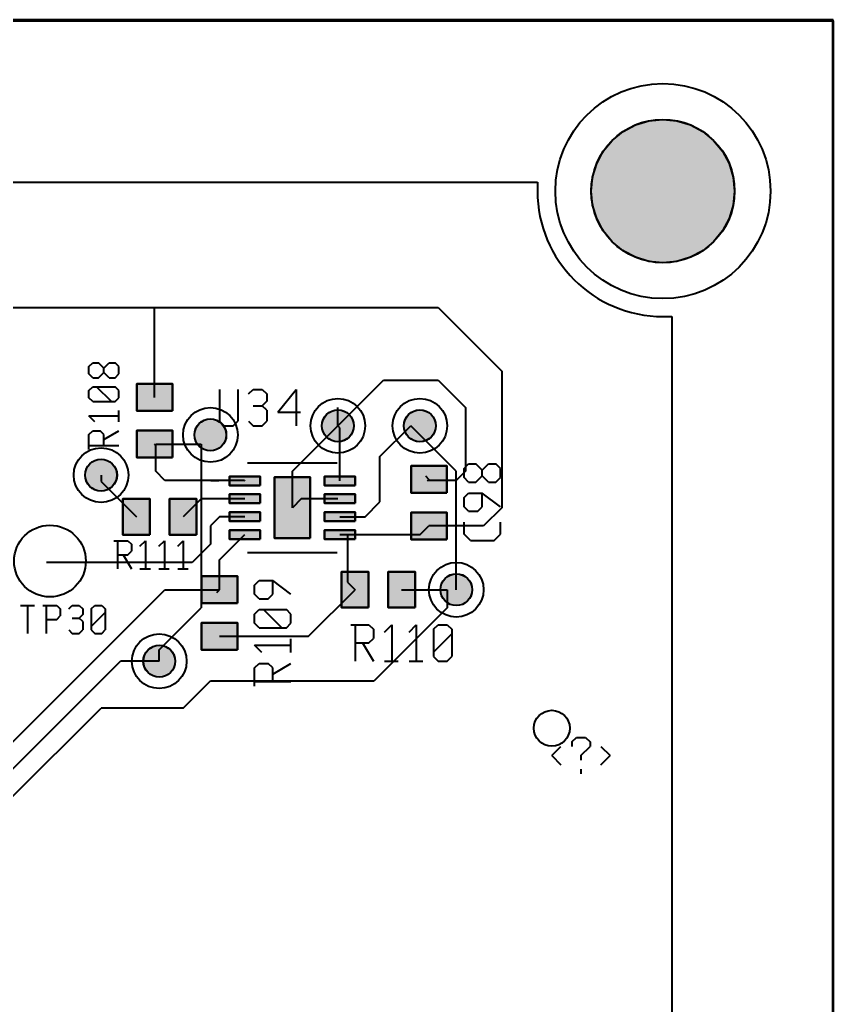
# Model space of a CAD drawing. Header units: millimetres. Extents: x 3 to 68, y 3.3 to 83.4.
# Drawn here: x 45.29 to 67.97, y 55.87 to 83.36 of the extents above; entities that cross this region are included whole.
import ezdxf

# ---------------------------------------------------------------- set-up
doc = ezdxf.new("R2010")
doc.units = ezdxf.units.MM
for name, color, linetype in [('bottom_copper', 7, 'Continuous'), ('bottom_silk', 7, 'Continuous'), ('drill_plated', 7, 'Continuous'), ('outline', 7, 'Continuous'), ('top_copper', 7, 'Continuous'), ('top_silk', 7, 'Continuous')]:
    doc.layers.add(name, color=color, linetype=linetype)

msp = doc.modelspace()

# ---------------------------------------------------------------- hatches: boundary and pattern name
at = {"layer": 'bottom_copper', "lineweight": 40}
for points in [[(65.186, 78.194), (65.072, 77.819), (64.887, 77.473), (64.638, 77.17), (64.335, 76.921), (63.989, 76.736), (63.614, 76.622), (63.224, 76.584), (62.834, 76.622), (62.459, 76.736), (62.113, 76.921), (61.81, 77.17), (61.561, 77.473), (61.376, 77.819), (61.262, 78.194), (61.224, 78.584), (61.262, 78.974), (61.376, 79.349), (61.561, 79.695), (61.81, 79.998), (62.113, 80.247), (62.459, 80.432), (62.834, 80.546), (63.224, 80.584), (63.614, 80.546), (63.989, 80.432), (64.335, 80.247), (64.638, 79.998), (64.887, 79.695), (65.072, 79.349), (65.186, 78.974), (65.224, 78.584), (65.186, 78.194)], [(54.596, 71.949), (54.571, 71.866), (54.53, 71.789), (54.474, 71.722), (54.407, 71.666), (54.33, 71.625), (54.247, 71.6), (54.16, 71.591), (54.073, 71.6), (53.99, 71.625), (53.913, 71.666), (53.846, 71.722), (53.79, 71.789), (53.749, 71.866), (53.724, 71.949), (53.715, 72.036), (53.724, 72.123), (53.749, 72.206), (53.79, 72.283), (53.846, 72.35), (53.913, 72.406), (53.99, 72.447), (54.073, 72.472), (54.16, 72.481), (54.247, 72.472), (54.33, 72.447), (54.407, 72.406), (54.474, 72.35), (54.53, 72.283), (54.571, 72.206), (54.596, 72.123), (54.604, 72.036), (54.596, 71.949)], [(56.882, 71.949), (56.857, 71.866), (56.816, 71.789), (56.76, 71.722), (56.693, 71.666), (56.616, 71.625), (56.533, 71.6), (56.446, 71.591), (56.359, 71.6), (56.276, 71.625), (56.199, 71.666), (56.132, 71.722), (56.076, 71.789), (56.035, 71.866), (56.01, 71.949), (56.002, 72.036), (56.01, 72.123), (56.035, 72.206), (56.076, 72.283), (56.132, 72.35), (56.199, 72.406), (56.276, 72.447), (56.359, 72.472), (56.446, 72.481), (56.533, 72.472), (56.616, 72.447), (56.693, 72.406), (56.76, 72.35), (56.816, 72.283), (56.857, 72.206), (56.882, 72.123), (56.891, 72.036), (56.882, 71.949)], [(51.04, 71.695), (51.015, 71.612), (50.974, 71.535), (50.918, 71.468), (50.851, 71.412), (50.774, 71.371), (50.691, 71.346), (50.604, 71.337), (50.517, 71.346), (50.434, 71.371), (50.357, 71.412), (50.29, 71.468), (50.234, 71.535), (50.193, 71.612), (50.168, 71.695), (50.16, 71.782), (50.168, 71.869), (50.193, 71.952), (50.234, 72.029), (50.29, 72.096), (50.357, 72.152), (50.434, 72.193), (50.517, 72.218), (50.604, 72.227), (50.691, 72.218), (50.774, 72.193), (50.851, 72.152), (50.918, 72.096), (50.974, 72.029), (51.015, 71.952), (51.04, 71.869), (51.048, 71.782), (51.04, 71.695)], [(47.992, 70.573), (47.967, 70.49), (47.926, 70.413), (47.87, 70.346), (47.803, 70.29), (47.726, 70.249), (47.643, 70.224), (47.556, 70.215), (47.469, 70.224), (47.386, 70.249), (47.309, 70.29), (47.242, 70.346), (47.186, 70.413), (47.145, 70.49), (47.12, 70.573), (47.111, 70.66), (47.12, 70.747), (47.145, 70.83), (47.186, 70.907), (47.242, 70.974), (47.309, 71.03), (47.386, 71.071), (47.469, 71.096), (47.556, 71.105), (47.643, 71.096), (47.726, 71.071), (47.803, 71.03), (47.87, 70.974), (47.926, 70.907), (47.967, 70.83), (47.992, 70.747), (48.001, 70.66), (47.992, 70.573)], [(57.898, 67.377), (57.873, 67.294), (57.832, 67.217), (57.776, 67.15), (57.709, 67.094), (57.632, 67.053), (57.549, 67.028), (57.462, 67.019), (57.375, 67.028), (57.292, 67.053), (57.215, 67.094), (57.148, 67.15), (57.092, 67.217), (57.051, 67.294), (57.026, 67.377), (57.018, 67.464), (57.026, 67.551), (57.051, 67.634), (57.092, 67.711), (57.148, 67.778), (57.215, 67.834), (57.292, 67.875), (57.375, 67.9), (57.462, 67.909), (57.549, 67.9), (57.632, 67.875), (57.709, 67.834), (57.776, 67.778), (57.832, 67.711), (57.873, 67.634), (57.898, 67.551), (57.907, 67.464), (57.898, 67.377)], [(49.615, 65.383), (49.59, 65.299), (49.548, 65.223), (49.493, 65.155), (49.426, 65.1), (49.349, 65.059), (49.266, 65.034), (49.179, 65.025), (49.092, 65.034), (49.009, 65.059), (48.932, 65.1), (48.865, 65.155), (48.809, 65.223), (48.768, 65.299), (48.743, 65.383), (48.734, 65.469), (48.743, 65.556), (48.768, 65.64), (48.809, 65.716), (48.865, 65.784), (48.932, 65.839), (49.009, 65.88), (49.092, 65.905), (49.179, 65.914), (49.266, 65.905), (49.349, 65.88), (49.426, 65.839), (49.493, 65.784), (49.548, 65.716), (49.59, 65.64), (49.615, 65.556), (49.623, 65.469), (49.615, 65.383)]]:
    msp.add_hatch(color=7, dxfattribs=at).paths.add_polyline_path(points, flags=0)
at = {"layer": 'drill_plated', "lineweight": 40}
for points in [[(65.186, 78.194), (65.072, 77.819), (64.887, 77.473), (64.638, 77.17), (64.335, 76.921), (63.989, 76.736), (63.614, 76.622), (63.224, 76.584), (62.834, 76.622), (62.459, 76.736), (62.113, 76.921), (61.81, 77.17), (61.561, 77.473), (61.376, 77.819), (61.262, 78.194), (61.224, 78.584), (61.262, 78.974), (61.376, 79.349), (61.561, 79.695), (61.81, 79.998), (62.113, 80.247), (62.459, 80.432), (62.834, 80.546), (63.224, 80.584), (63.614, 80.546), (63.989, 80.432), (64.335, 80.247), (64.638, 79.998), (64.887, 79.695), (65.072, 79.349), (65.186, 78.974), (65.224, 78.584), (65.186, 78.194)], [(54.596, 71.949), (54.571, 71.866), (54.53, 71.789), (54.474, 71.722), (54.407, 71.666), (54.33, 71.625), (54.247, 71.6), (54.16, 71.591), (54.073, 71.6), (53.99, 71.625), (53.913, 71.666), (53.846, 71.722), (53.79, 71.789), (53.749, 71.866), (53.724, 71.949), (53.715, 72.036), (53.724, 72.123), (53.749, 72.206), (53.79, 72.283), (53.846, 72.35), (53.913, 72.406), (53.99, 72.447), (54.073, 72.472), (54.16, 72.481), (54.247, 72.472), (54.33, 72.447), (54.407, 72.406), (54.474, 72.35), (54.53, 72.283), (54.571, 72.206), (54.596, 72.123), (54.604, 72.036), (54.596, 71.949)], [(56.882, 71.949), (56.857, 71.866), (56.816, 71.789), (56.76, 71.722), (56.693, 71.666), (56.616, 71.625), (56.533, 71.6), (56.446, 71.591), (56.359, 71.6), (56.276, 71.625), (56.199, 71.666), (56.132, 71.722), (56.076, 71.789), (56.035, 71.866), (56.01, 71.949), (56.002, 72.036), (56.01, 72.123), (56.035, 72.206), (56.076, 72.283), (56.132, 72.35), (56.199, 72.406), (56.276, 72.447), (56.359, 72.472), (56.446, 72.481), (56.533, 72.472), (56.616, 72.447), (56.693, 72.406), (56.76, 72.35), (56.816, 72.283), (56.857, 72.206), (56.882, 72.123), (56.891, 72.036), (56.882, 71.949)], [(51.04, 71.695), (51.015, 71.612), (50.974, 71.535), (50.918, 71.468), (50.851, 71.412), (50.774, 71.371), (50.691, 71.346), (50.604, 71.337), (50.517, 71.346), (50.434, 71.371), (50.357, 71.412), (50.29, 71.468), (50.234, 71.535), (50.193, 71.612), (50.168, 71.695), (50.16, 71.782), (50.168, 71.869), (50.193, 71.952), (50.234, 72.029), (50.29, 72.096), (50.357, 72.152), (50.434, 72.193), (50.517, 72.218), (50.604, 72.227), (50.691, 72.218), (50.774, 72.193), (50.851, 72.152), (50.918, 72.096), (50.974, 72.029), (51.015, 71.952), (51.04, 71.869), (51.048, 71.782), (51.04, 71.695)], [(47.992, 70.573), (47.967, 70.49), (47.926, 70.413), (47.87, 70.346), (47.803, 70.29), (47.726, 70.249), (47.643, 70.224), (47.556, 70.215), (47.469, 70.224), (47.386, 70.249), (47.309, 70.29), (47.242, 70.346), (47.186, 70.413), (47.145, 70.49), (47.12, 70.573), (47.111, 70.66), (47.12, 70.747), (47.145, 70.83), (47.186, 70.907), (47.242, 70.974), (47.309, 71.03), (47.386, 71.071), (47.469, 71.096), (47.556, 71.105), (47.643, 71.096), (47.726, 71.071), (47.803, 71.03), (47.87, 70.974), (47.926, 70.907), (47.967, 70.83), (47.992, 70.747), (48.001, 70.66), (47.992, 70.573)], [(57.898, 67.377), (57.873, 67.294), (57.832, 67.217), (57.776, 67.15), (57.709, 67.094), (57.632, 67.053), (57.549, 67.028), (57.462, 67.019), (57.375, 67.028), (57.292, 67.053), (57.215, 67.094), (57.148, 67.15), (57.092, 67.217), (57.051, 67.294), (57.026, 67.377), (57.018, 67.464), (57.026, 67.551), (57.051, 67.634), (57.092, 67.711), (57.148, 67.778), (57.215, 67.834), (57.292, 67.875), (57.375, 67.9), (57.462, 67.909), (57.549, 67.9), (57.632, 67.875), (57.709, 67.834), (57.776, 67.778), (57.832, 67.711), (57.873, 67.634), (57.898, 67.551), (57.907, 67.464), (57.898, 67.377)], [(49.615, 65.383), (49.59, 65.299), (49.548, 65.223), (49.493, 65.155), (49.426, 65.1), (49.349, 65.059), (49.266, 65.034), (49.179, 65.025), (49.092, 65.034), (49.009, 65.059), (48.932, 65.1), (48.865, 65.155), (48.809, 65.223), (48.768, 65.299), (48.743, 65.383), (48.734, 65.469), (48.743, 65.556), (48.768, 65.64), (48.809, 65.716), (48.865, 65.784), (48.932, 65.839), (49.009, 65.88), (49.092, 65.905), (49.179, 65.914), (49.266, 65.905), (49.349, 65.88), (49.426, 65.839), (49.493, 65.784), (49.548, 65.716), (49.59, 65.64), (49.615, 65.556), (49.623, 65.469), (49.615, 65.383)]]:
    msp.add_hatch(color=7, dxfattribs=at).paths.add_polyline_path(points, flags=0)
at = {"layer": 'top_copper', "lineweight": 40}
for points in [[(65.186, 78.194), (65.072, 77.819), (64.887, 77.473), (64.638, 77.17), (64.335, 76.921), (63.989, 76.736), (63.614, 76.622), (63.224, 76.584), (62.834, 76.622), (62.459, 76.736), (62.113, 76.921), (61.81, 77.17), (61.561, 77.473), (61.376, 77.819), (61.262, 78.194), (61.224, 78.584), (61.262, 78.974), (61.376, 79.349), (61.561, 79.695), (61.81, 79.998), (62.113, 80.247), (62.459, 80.432), (62.834, 80.546), (63.224, 80.584), (63.614, 80.546), (63.989, 80.432), (64.335, 80.247), (64.638, 79.998), (64.887, 79.695), (65.072, 79.349), (65.186, 78.974), (65.224, 78.584), (65.186, 78.194)], [(49.55, 72.453), (48.55, 72.453), (48.55, 73.203), (49.55, 73.203), (49.55, 72.453)], [(54.596, 71.949), (54.571, 71.866), (54.53, 71.789), (54.474, 71.722), (54.407, 71.666), (54.33, 71.625), (54.247, 71.6), (54.16, 71.591), (54.073, 71.6), (53.99, 71.625), (53.913, 71.666), (53.846, 71.722), (53.79, 71.789), (53.749, 71.866), (53.724, 71.949), (53.715, 72.036), (53.724, 72.123), (53.749, 72.206), (53.79, 72.283), (53.846, 72.35), (53.913, 72.406), (53.99, 72.447), (54.073, 72.472), (54.16, 72.481), (54.247, 72.472), (54.33, 72.447), (54.407, 72.406), (54.474, 72.35), (54.53, 72.283), (54.571, 72.206), (54.596, 72.123), (54.604, 72.036), (54.596, 71.949)], [(56.882, 71.949), (56.857, 71.866), (56.816, 71.789), (56.76, 71.722), (56.693, 71.666), (56.616, 71.625), (56.533, 71.6), (56.446, 71.591), (56.359, 71.6), (56.276, 71.625), (56.199, 71.666), (56.132, 71.722), (56.076, 71.789), (56.035, 71.866), (56.01, 71.949), (56.002, 72.036), (56.01, 72.123), (56.035, 72.206), (56.076, 72.283), (56.132, 72.35), (56.199, 72.406), (56.276, 72.447), (56.359, 72.472), (56.446, 72.481), (56.533, 72.472), (56.616, 72.447), (56.693, 72.406), (56.76, 72.35), (56.816, 72.283), (56.857, 72.206), (56.882, 72.123), (56.891, 72.036), (56.882, 71.949)], [(51.04, 71.695), (51.015, 71.612), (50.974, 71.535), (50.918, 71.468), (50.851, 71.412), (50.774, 71.371), (50.691, 71.346), (50.604, 71.337), (50.517, 71.346), (50.434, 71.371), (50.357, 71.412), (50.29, 71.468), (50.234, 71.535), (50.193, 71.612), (50.168, 71.695), (50.16, 71.782), (50.168, 71.869), (50.193, 71.952), (50.234, 72.029), (50.29, 72.096), (50.357, 72.152), (50.434, 72.193), (50.517, 72.218), (50.604, 72.227), (50.691, 72.218), (50.774, 72.193), (50.851, 72.152), (50.918, 72.096), (50.974, 72.029), (51.015, 71.952), (51.04, 71.869), (51.048, 71.782), (51.04, 71.695)], [(49.55, 71.153), (48.55, 71.153), (48.55, 71.903), (49.55, 71.903), (49.55, 71.153)], [(47.992, 70.573), (47.967, 70.49), (47.926, 70.413), (47.87, 70.346), (47.803, 70.29), (47.726, 70.249), (47.643, 70.224), (47.556, 70.215), (47.469, 70.224), (47.386, 70.249), (47.309, 70.29), (47.242, 70.346), (47.186, 70.413), (47.145, 70.49), (47.12, 70.573), (47.111, 70.66), (47.12, 70.747), (47.145, 70.83), (47.186, 70.907), (47.242, 70.974), (47.309, 71.03), (47.386, 71.071), (47.469, 71.096), (47.556, 71.105), (47.643, 71.096), (47.726, 71.071), (47.803, 71.03), (47.87, 70.974), (47.926, 70.907), (47.967, 70.83), (47.992, 70.747), (48.001, 70.66), (47.992, 70.573)], [(57.2, 70.167), (56.2, 70.167), (56.2, 70.917), (57.2, 70.917), (57.2, 70.167)], [(51.99, 70.375), (51.14, 70.375), (51.14, 70.625), (51.99, 70.625), (51.99, 70.375)], [(53.39, 68.9), (52.39, 68.9), (52.39, 70.6), (53.39, 70.6), (53.39, 68.9)], [(54.64, 70.375), (53.79, 70.375), (53.79, 70.625), (54.64, 70.625), (54.64, 70.375)], [(51.99, 69.875), (51.14, 69.875), (51.14, 70.125), (51.99, 70.125), (51.99, 69.875)], [(54.64, 69.875), (53.79, 69.875), (53.79, 70.125), (54.64, 70.125), (54.64, 69.875)], [(48.917, 68.996), (48.167, 68.996), (48.167, 69.996), (48.917, 69.996), (48.917, 68.996)], [(50.217, 68.996), (49.467, 68.996), (49.467, 69.996), (50.217, 69.996), (50.217, 68.996)], [(51.99, 69.375), (51.14, 69.375), (51.14, 69.625), (51.99, 69.625), (51.99, 69.375)], [(54.64, 69.375), (53.79, 69.375), (53.79, 69.625), (54.64, 69.625), (54.64, 69.375)], [(57.2, 68.867), (56.2, 68.867), (56.2, 69.617), (57.2, 69.617), (57.2, 68.867)], [(51.99, 68.875), (51.14, 68.875), (51.14, 69.125), (51.99, 69.125), (51.99, 68.875)], [(54.64, 68.875), (53.79, 68.875), (53.79, 69.125), (54.64, 69.125), (54.64, 68.875)], [(55.013, 66.964), (54.263, 66.964), (54.263, 67.964), (55.013, 67.964), (55.013, 66.964)], [(56.313, 66.964), (55.563, 66.964), (55.563, 67.964), (56.313, 67.964), (56.313, 66.964)], [(57.898, 67.377), (57.873, 67.294), (57.832, 67.217), (57.776, 67.15), (57.709, 67.094), (57.632, 67.053), (57.549, 67.028), (57.462, 67.019), (57.375, 67.028), (57.292, 67.053), (57.215, 67.094), (57.148, 67.15), (57.092, 67.217), (57.051, 67.294), (57.026, 67.377), (57.018, 67.464), (57.026, 67.551), (57.051, 67.634), (57.092, 67.711), (57.148, 67.778), (57.215, 67.834), (57.292, 67.875), (57.375, 67.9), (57.462, 67.909), (57.549, 67.9), (57.632, 67.875), (57.709, 67.834), (57.776, 67.778), (57.832, 67.711), (57.873, 67.634), (57.898, 67.551), (57.907, 67.464), (57.898, 67.377)], [(51.358, 67.089), (50.358, 67.089), (50.358, 67.839), (51.358, 67.839), (51.358, 67.089)], [(51.358, 65.789), (50.358, 65.789), (50.358, 66.539), (51.358, 66.539), (51.358, 65.789)], [(49.615, 65.383), (49.59, 65.299), (49.548, 65.223), (49.493, 65.155), (49.426, 65.1), (49.349, 65.059), (49.266, 65.034), (49.179, 65.025), (49.092, 65.034), (49.009, 65.059), (48.932, 65.1), (48.865, 65.155), (48.809, 65.223), (48.768, 65.299), (48.743, 65.383), (48.734, 65.469), (48.743, 65.556), (48.768, 65.64), (48.809, 65.716), (48.865, 65.784), (48.932, 65.839), (49.009, 65.88), (49.092, 65.905), (49.179, 65.914), (49.266, 65.905), (49.349, 65.88), (49.426, 65.839), (49.493, 65.784), (49.548, 65.716), (49.59, 65.64), (49.615, 65.556), (49.623, 65.469), (49.615, 65.383)]]:
    msp.add_hatch(color=7, dxfattribs=at).paths.add_polyline_path(points, flags=0)

# ---------------------------------------------------------------- linework, layer by layer
at = {"layer": 'bottom_copper', "color": 7, "lineweight": 40}
for p, q in [((54.16, 72.036), (54.16, 72.544)), ((57.462, 70.766), (56.192, 72.036)), ((50.35, 71.528), (50.35, 66.956)), ((57.462, 67.464), (57.462, 70.766)), ((49.179, 65.785), (50.35, 66.956)), ((49.179, 65.469), (49.179, 65.785))]:
    msp.add_line(p, q, dxfattribs=at)
for points in [[(65.186, 78.194), (65.072, 77.819), (64.887, 77.473), (64.638, 77.17), (64.335, 76.921), (63.989, 76.736), (63.614, 76.622), (63.224, 76.584), (62.834, 76.622), (62.459, 76.736), (62.113, 76.921), (61.81, 77.17), (61.561, 77.473), (61.376, 77.819), (61.262, 78.194), (61.224, 78.584), (61.262, 78.974), (61.376, 79.349), (61.561, 79.695), (61.81, 79.998), (62.113, 80.247), (62.459, 80.432), (62.834, 80.546), (63.224, 80.584), (63.614, 80.546), (63.989, 80.432), (64.335, 80.247), (64.638, 79.998), (64.887, 79.695), (65.072, 79.349), (65.186, 78.974), (65.224, 78.584), (65.186, 78.194)], [(54.596, 71.949), (54.571, 71.866), (54.53, 71.789), (54.474, 71.722), (54.407, 71.666), (54.33, 71.625), (54.247, 71.6), (54.16, 71.591), (54.073, 71.6), (53.99, 71.625), (53.913, 71.666), (53.846, 71.722), (53.79, 71.789), (53.749, 71.866), (53.724, 71.949), (53.715, 72.036), (53.724, 72.123), (53.749, 72.206), (53.79, 72.283), (53.846, 72.35), (53.913, 72.406), (53.99, 72.447), (54.073, 72.472), (54.16, 72.481), (54.247, 72.472), (54.33, 72.447), (54.407, 72.406), (54.474, 72.35), (54.53, 72.283), (54.571, 72.206), (54.596, 72.123), (54.604, 72.036), (54.596, 71.949)], [(56.882, 71.949), (56.857, 71.866), (56.816, 71.789), (56.76, 71.722), (56.693, 71.666), (56.616, 71.625), (56.533, 71.6), (56.446, 71.591), (56.359, 71.6), (56.276, 71.625), (56.199, 71.666), (56.132, 71.722), (56.076, 71.789), (56.035, 71.866), (56.01, 71.949), (56.002, 72.036), (56.01, 72.123), (56.035, 72.206), (56.076, 72.283), (56.132, 72.35), (56.199, 72.406), (56.276, 72.447), (56.359, 72.472), (56.446, 72.481), (56.533, 72.472), (56.616, 72.447), (56.693, 72.406), (56.76, 72.35), (56.816, 72.283), (56.857, 72.206), (56.882, 72.123), (56.891, 72.036), (56.882, 71.949)], [(51.04, 71.695), (51.015, 71.612), (50.974, 71.535), (50.918, 71.468), (50.851, 71.412), (50.774, 71.371), (50.691, 71.346), (50.604, 71.337), (50.517, 71.346), (50.434, 71.371), (50.357, 71.412), (50.29, 71.468), (50.234, 71.535), (50.193, 71.612), (50.168, 71.695), (50.16, 71.782), (50.168, 71.869), (50.193, 71.952), (50.234, 72.029), (50.29, 72.096), (50.357, 72.152), (50.434, 72.193), (50.517, 72.218), (50.604, 72.227), (50.691, 72.218), (50.774, 72.193), (50.851, 72.152), (50.918, 72.096), (50.974, 72.029), (51.015, 71.952), (51.04, 71.869), (51.048, 71.782), (51.04, 71.695)], [(47.992, 70.573), (47.967, 70.49), (47.926, 70.413), (47.87, 70.346), (47.803, 70.29), (47.726, 70.249), (47.643, 70.224), (47.556, 70.215), (47.469, 70.224), (47.386, 70.249), (47.309, 70.29), (47.242, 70.346), (47.186, 70.413), (47.145, 70.49), (47.12, 70.573), (47.111, 70.66), (47.12, 70.747), (47.145, 70.83), (47.186, 70.907), (47.242, 70.974), (47.309, 71.03), (47.386, 71.071), (47.469, 71.096), (47.556, 71.105), (47.643, 71.096), (47.726, 71.071), (47.803, 71.03), (47.87, 70.974), (47.926, 70.907), (47.967, 70.83), (47.992, 70.747), (48.001, 70.66), (47.992, 70.573)], [(57.898, 67.377), (57.873, 67.294), (57.832, 67.217), (57.776, 67.15), (57.709, 67.094), (57.632, 67.053), (57.549, 67.028), (57.462, 67.019), (57.375, 67.028), (57.292, 67.053), (57.215, 67.094), (57.148, 67.15), (57.092, 67.217), (57.051, 67.294), (57.026, 67.377), (57.018, 67.464), (57.026, 67.551), (57.051, 67.634), (57.092, 67.711), (57.148, 67.778), (57.215, 67.834), (57.292, 67.875), (57.375, 67.9), (57.462, 67.909), (57.549, 67.9), (57.632, 67.875), (57.709, 67.834), (57.776, 67.778), (57.832, 67.711), (57.873, 67.634), (57.898, 67.551), (57.907, 67.464), (57.898, 67.377)], [(49.615, 65.383), (49.59, 65.299), (49.548, 65.223), (49.493, 65.155), (49.426, 65.1), (49.349, 65.059), (49.266, 65.034), (49.179, 65.025), (49.092, 65.034), (49.009, 65.059), (48.932, 65.1), (48.865, 65.155), (48.809, 65.223), (48.768, 65.299), (48.743, 65.383), (48.734, 65.469), (48.743, 65.556), (48.768, 65.64), (48.809, 65.716), (48.865, 65.784), (48.932, 65.839), (49.009, 65.88), (49.092, 65.905), (49.179, 65.914), (49.266, 65.905), (49.349, 65.88), (49.426, 65.839), (49.493, 65.784), (49.548, 65.716), (49.59, 65.64), (49.615, 65.556), (49.623, 65.469), (49.615, 65.383)]]:
    msp.add_lwpolyline(points, close=True, dxfattribs=at)
for centre, major_axis in [((63.224, 78.584), (3, 0)), ((63.224, 78.584), (2, 0)), ((54.16, 72.036), (0.762, 0)), ((56.446, 72.036), (0.762, 0)), ((50.604, 71.782), (0.762, 0)), ((54.16, 72.036), (0.444, 0)), ((56.446, 72.036), (0.444, 0)), ((50.604, 71.782), (0.444, 0)), ((47.556, 70.66), (0.762, 0)), ((47.556, 70.66), (0.444, 0)), ((57.462, 67.464), (0.762, 0)), ((57.462, 67.464), (0.444, 0)), ((49.179, 65.469), (0.762, 0)), ((49.179, 65.469), (0.444, 0))]:
    msp.add_ellipse(centre, major_axis=major_axis, ratio=1, dxfattribs=at)
at = {"layer": 'bottom_silk', "color": 7, "lineweight": 40}
for p, q in [((67.974, 83.364), (2.974, 83.364)), ((67.974, 3.364), (67.974, 83.364))]:
    msp.add_line(p, q, dxfattribs=at)
at = {"layer": 'drill_plated', "color": 7, "lineweight": 40}
for points in [[(65.186, 78.194), (65.072, 77.819), (64.887, 77.473), (64.638, 77.17), (64.335, 76.921), (63.989, 76.736), (63.614, 76.622), (63.224, 76.584), (62.834, 76.622), (62.459, 76.736), (62.113, 76.921), (61.81, 77.17), (61.561, 77.473), (61.376, 77.819), (61.262, 78.194), (61.224, 78.584), (61.262, 78.974), (61.376, 79.349), (61.561, 79.695), (61.81, 79.998), (62.113, 80.247), (62.459, 80.432), (62.834, 80.546), (63.224, 80.584), (63.614, 80.546), (63.989, 80.432), (64.335, 80.247), (64.638, 79.998), (64.887, 79.695), (65.072, 79.349), (65.186, 78.974), (65.224, 78.584), (65.186, 78.194)], [(54.596, 71.949), (54.571, 71.866), (54.53, 71.789), (54.474, 71.722), (54.407, 71.666), (54.33, 71.625), (54.247, 71.6), (54.16, 71.591), (54.073, 71.6), (53.99, 71.625), (53.913, 71.666), (53.846, 71.722), (53.79, 71.789), (53.749, 71.866), (53.724, 71.949), (53.715, 72.036), (53.724, 72.123), (53.749, 72.206), (53.79, 72.283), (53.846, 72.35), (53.913, 72.406), (53.99, 72.447), (54.073, 72.472), (54.16, 72.481), (54.247, 72.472), (54.33, 72.447), (54.407, 72.406), (54.474, 72.35), (54.53, 72.283), (54.571, 72.206), (54.596, 72.123), (54.604, 72.036), (54.596, 71.949)], [(56.882, 71.949), (56.857, 71.866), (56.816, 71.789), (56.76, 71.722), (56.693, 71.666), (56.616, 71.625), (56.533, 71.6), (56.446, 71.591), (56.359, 71.6), (56.276, 71.625), (56.199, 71.666), (56.132, 71.722), (56.076, 71.789), (56.035, 71.866), (56.01, 71.949), (56.002, 72.036), (56.01, 72.123), (56.035, 72.206), (56.076, 72.283), (56.132, 72.35), (56.199, 72.406), (56.276, 72.447), (56.359, 72.472), (56.446, 72.481), (56.533, 72.472), (56.616, 72.447), (56.693, 72.406), (56.76, 72.35), (56.816, 72.283), (56.857, 72.206), (56.882, 72.123), (56.891, 72.036), (56.882, 71.949)], [(51.04, 71.695), (51.015, 71.612), (50.974, 71.535), (50.918, 71.468), (50.851, 71.412), (50.774, 71.371), (50.691, 71.346), (50.604, 71.337), (50.517, 71.346), (50.434, 71.371), (50.357, 71.412), (50.29, 71.468), (50.234, 71.535), (50.193, 71.612), (50.168, 71.695), (50.16, 71.782), (50.168, 71.869), (50.193, 71.952), (50.234, 72.029), (50.29, 72.096), (50.357, 72.152), (50.434, 72.193), (50.517, 72.218), (50.604, 72.227), (50.691, 72.218), (50.774, 72.193), (50.851, 72.152), (50.918, 72.096), (50.974, 72.029), (51.015, 71.952), (51.04, 71.869), (51.048, 71.782), (51.04, 71.695)], [(47.992, 70.573), (47.967, 70.49), (47.926, 70.413), (47.87, 70.346), (47.803, 70.29), (47.726, 70.249), (47.643, 70.224), (47.556, 70.215), (47.469, 70.224), (47.386, 70.249), (47.309, 70.29), (47.242, 70.346), (47.186, 70.413), (47.145, 70.49), (47.12, 70.573), (47.111, 70.66), (47.12, 70.747), (47.145, 70.83), (47.186, 70.907), (47.242, 70.974), (47.309, 71.03), (47.386, 71.071), (47.469, 71.096), (47.556, 71.105), (47.643, 71.096), (47.726, 71.071), (47.803, 71.03), (47.87, 70.974), (47.926, 70.907), (47.967, 70.83), (47.992, 70.747), (48.001, 70.66), (47.992, 70.573)], [(57.898, 67.377), (57.873, 67.294), (57.832, 67.217), (57.776, 67.15), (57.709, 67.094), (57.632, 67.053), (57.549, 67.028), (57.462, 67.019), (57.375, 67.028), (57.292, 67.053), (57.215, 67.094), (57.148, 67.15), (57.092, 67.217), (57.051, 67.294), (57.026, 67.377), (57.018, 67.464), (57.026, 67.551), (57.051, 67.634), (57.092, 67.711), (57.148, 67.778), (57.215, 67.834), (57.292, 67.875), (57.375, 67.9), (57.462, 67.909), (57.549, 67.9), (57.632, 67.875), (57.709, 67.834), (57.776, 67.778), (57.832, 67.711), (57.873, 67.634), (57.898, 67.551), (57.907, 67.464), (57.898, 67.377)], [(49.615, 65.383), (49.59, 65.299), (49.548, 65.223), (49.493, 65.155), (49.426, 65.1), (49.349, 65.059), (49.266, 65.034), (49.179, 65.025), (49.092, 65.034), (49.009, 65.059), (48.932, 65.1), (48.865, 65.155), (48.809, 65.223), (48.768, 65.299), (48.743, 65.383), (48.734, 65.469), (48.743, 65.556), (48.768, 65.64), (48.809, 65.716), (48.865, 65.784), (48.932, 65.839), (49.009, 65.88), (49.092, 65.905), (49.179, 65.914), (49.266, 65.905), (49.349, 65.88), (49.426, 65.839), (49.493, 65.784), (49.548, 65.716), (49.59, 65.64), (49.615, 65.556), (49.623, 65.469), (49.615, 65.383)]]:
    msp.add_lwpolyline(points, close=True, dxfattribs=at)
for centre, major_axis in [((63.224, 78.584), (2, 0)), ((54.16, 72.036), (0.444, 0)), ((56.446, 72.036), (0.444, 0)), ((50.604, 71.782), (0.444, 0)), ((47.556, 70.66), (0.444, 0)), ((57.462, 67.464), (0.444, 0)), ((49.179, 65.469), (0.444, 0))]:
    msp.add_ellipse(centre, major_axis=major_axis, ratio=1, dxfattribs=at)
at = {"layer": 'outline', "color": 7, "lineweight": 40}
for p, q in [((2.974, 83.364), (67.974, 83.364)), ((67.974, 3.334), (67.974, 83.334))]:
    msp.add_line(p, q, dxfattribs=at)
at = {"layer": 'top_copper', "color": 7, "lineweight": 40}
for p, q in [((30.538, 75.338), (56.954, 75.338)), ((49.05, 75.308), (49.08, 75.338)), ((56.954, 75.338), (58.732, 73.56)), ((49.05, 72.828), (49.05, 75.308)), ((58.732, 73.56), (58.732, 69.75)), ((48.55, 73.203), (48.55, 72.453)), ((49.55, 73.203), (48.55, 73.203)), ((49.55, 72.453), (49.55, 73.203)), ((52.89, 70.766), (55.43, 73.306)), ((55.43, 73.306), (56.954, 73.306)), ((56.954, 73.306), (57.716, 72.544)), ((48.55, 72.453), (49.55, 72.453)), ((57.716, 72.544), (57.716, 70.766)), ((54.215, 71.981), (54.16, 72.036)), ((55.332, 71.176), (56.192, 72.036)), ((48.55, 71.903), (48.55, 71.153)), ((49.55, 71.903), (48.55, 71.903)), ((49.55, 71.153), (49.55, 71.903)), ((54.215, 70.5), (54.215, 71.981)), ((49.08, 71.498), (49.05, 71.528)), ((49.08, 71.528), (50.35, 71.528)), ((49.08, 70.766), (49.08, 71.498)), ((48.55, 71.153), (49.55, 71.153)), ((55.332, 69.912), (55.332, 71.176)), ((47.556, 70.66), (47.556, 70.482)), ((49.334, 70.512), (49.08, 70.766)), ((52.89, 69.75), (52.89, 70.766)), ((56.2, 70.917), (56.2, 70.167)), ((57.2, 70.917), (56.2, 70.917)), ((57.2, 70.167), (57.2, 70.917)), ((57.716, 70.766), (57.462, 70.512)), ((47.556, 70.482), (48.542, 69.496)), ((51.553, 70.512), (49.334, 70.512)), ((51.14, 70.625), (51.14, 70.375)), ((51.99, 70.625), (51.14, 70.625)), ((51.553, 70.512), (51.565, 70.5)), ((51.99, 70.375), (51.99, 70.625)), ((53.39, 70.6), (52.39, 70.6)), ((52.39, 70.6), (52.39, 68.9)), ((53.39, 68.9), (53.39, 70.6)), ((53.79, 70.625), (53.79, 70.375)), ((54.64, 70.625), (53.79, 70.625)), ((54.64, 70.375), (54.64, 70.625)), ((56.602, 70.64), (56.7, 70.542)), ((56.658, 70.5), (56.7, 70.542)), ((56.67, 70.512), (56.658, 70.5)), ((57.462, 70.512), (56.67, 70.512)), ((51.14, 70.375), (51.99, 70.375)), ((51.14, 70.125), (51.14, 69.875)), ((51.99, 70.125), (51.14, 70.125)), ((51.99, 69.875), (51.99, 70.125)), ((53.79, 70.375), (54.64, 70.375)), ((53.79, 70.125), (53.79, 69.875)), ((54.64, 70.125), (53.79, 70.125)), ((54.64, 69.875), (54.64, 70.125)), ((56.2, 70.167), (57.2, 70.167)), ((48.917, 69.996), (48.167, 69.996)), ((48.167, 69.996), (48.167, 68.996)), ((48.917, 68.996), (48.917, 69.996)), ((50.217, 69.996), (49.467, 69.996)), ((49.467, 69.996), (49.467, 68.996)), ((50.346, 70), (49.842, 69.496)), ((50.217, 68.996), (50.217, 69.996)), ((51.565, 70), (50.346, 70)), ((51.14, 69.875), (51.99, 69.875)), ((53.14, 70), (52.89, 69.75)), ((53.14, 70), (53.017, 69.877)), ((54.156, 70), (53.14, 70)), ((53.79, 69.875), (54.64, 69.875)), ((54.92, 69.5), (55.332, 69.912)), ((51.14, 69.625), (51.14, 69.375)), ((51.99, 69.625), (51.14, 69.625)), ((51.99, 69.375), (51.99, 69.625)), ((53.79, 69.625), (53.79, 69.375)), ((54.64, 69.625), (53.79, 69.625)), ((54.64, 69.375), (54.64, 69.625)), ((56.2, 69.617), (56.2, 68.867)), ((57.2, 69.617), (56.2, 69.617)), ((57.2, 68.867), (57.2, 69.617)), ((58.732, 69.75), (58.224, 69.242)), ((50.862, 69.5), (50.604, 69.242)), ((51.565, 69.5), (50.862, 69.5)), ((51.14, 69.375), (51.99, 69.375)), ((53.79, 69.375), (54.64, 69.375)), ((54.215, 69.5), (54.92, 69.5)), ((50.604, 69.242), (50.604, 68.734)), ((51.14, 69.125), (51.14, 68.875)), ((51.99, 69.125), (51.14, 69.125)), ((51.99, 68.875), (51.99, 69.125)), ((53.79, 69.125), (53.79, 68.875)), ((54.64, 69.125), (53.79, 69.125)), ((54.64, 68.875), (54.64, 69.125)), ((56.458, 69), (56.7, 69.242)), ((58.224, 69.242), (56.7, 69.242)), ((48.167, 68.996), (48.917, 68.996)), ((49.467, 68.996), (50.217, 68.996)), ((50.604, 68.734), (50.096, 68.226)), ((50.858, 68.293), (51.565, 69)), ((51.14, 68.875), (51.99, 68.875)), ((52.39, 68.9), (53.39, 68.9)), ((53.79, 68.875), (54.64, 68.875)), ((54.215, 69), (56.458, 69)), ((54.426, 69), (54.426, 67.676)), ((56.2, 68.867), (57.2, 68.867)), ((50.096, 68.226), (46.032, 68.226)), ((50.858, 67.464), (50.858, 68.293)), ((55.013, 67.964), (54.263, 67.964)), ((54.263, 67.964), (54.263, 66.964)), ((55.013, 66.964), (55.013, 67.964)), ((56.313, 67.964), (55.563, 67.964)), ((55.563, 67.964), (55.563, 66.964)), ((56.313, 66.964), (56.313, 67.964)), ((50.358, 67.839), (50.358, 67.089)), ((51.358, 67.839), (50.358, 67.839)), ((51.358, 67.089), (51.358, 67.839)), ((54.426, 67.676), (54.638, 67.464)), ((44.508, 62.638), (49.334, 67.464)), ((49.334, 67.464), (50.858, 67.464)), ((50.782, 67.388), (50.858, 67.464)), ((53.338, 66.164), (54.638, 67.464)), ((55.938, 67.464), (57.208, 67.464)), ((57.208, 67.464), (57.208, 66.956)), ((50.358, 67.089), (51.358, 67.089)), ((54.263, 66.964), (55.013, 66.964)), ((57.208, 66.956), (55.176, 64.924)), ((55.563, 66.964), (56.313, 66.964)), ((50.358, 66.539), (50.358, 65.789)), ((51.358, 66.539), (50.358, 66.539)), ((51.358, 65.789), (51.358, 66.539)), ((50.858, 66.164), (53.338, 66.164)), ((50.358, 65.789), (51.358, 65.789)), ((44.762, 62.13), (48.102, 65.469)), ((49.179, 65.469), (48.102, 65.469)), ((49.842, 64.162), (50.604, 64.924)), ((50.604, 64.924), (55.176, 64.924)), ((45.016, 61.622), (47.556, 64.162)), ((49.842, 64.162), (47.556, 64.162))]:
    msp.add_line(p, q, dxfattribs=at)
for points in [[(65.186, 78.194), (65.072, 77.819), (64.887, 77.473), (64.638, 77.17), (64.335, 76.921), (63.989, 76.736), (63.614, 76.622), (63.224, 76.584), (62.834, 76.622), (62.459, 76.736), (62.113, 76.921), (61.81, 77.17), (61.561, 77.473), (61.376, 77.819), (61.262, 78.194), (61.224, 78.584), (61.262, 78.974), (61.376, 79.349), (61.561, 79.695), (61.81, 79.998), (62.113, 80.247), (62.459, 80.432), (62.834, 80.546), (63.224, 80.584), (63.614, 80.546), (63.989, 80.432), (64.335, 80.247), (64.638, 79.998), (64.887, 79.695), (65.072, 79.349), (65.186, 78.974), (65.224, 78.584), (65.186, 78.194)], [(49.55, 72.453), (48.55, 72.453), (48.55, 73.203), (49.55, 73.203), (49.55, 72.453)], [(54.596, 71.949), (54.571, 71.866), (54.53, 71.789), (54.474, 71.722), (54.407, 71.666), (54.33, 71.625), (54.247, 71.6), (54.16, 71.591), (54.073, 71.6), (53.99, 71.625), (53.913, 71.666), (53.846, 71.722), (53.79, 71.789), (53.749, 71.866), (53.724, 71.949), (53.715, 72.036), (53.724, 72.123), (53.749, 72.206), (53.79, 72.283), (53.846, 72.35), (53.913, 72.406), (53.99, 72.447), (54.073, 72.472), (54.16, 72.481), (54.247, 72.472), (54.33, 72.447), (54.407, 72.406), (54.474, 72.35), (54.53, 72.283), (54.571, 72.206), (54.596, 72.123), (54.604, 72.036), (54.596, 71.949)], [(56.882, 71.949), (56.857, 71.866), (56.816, 71.789), (56.76, 71.722), (56.693, 71.666), (56.616, 71.625), (56.533, 71.6), (56.446, 71.591), (56.359, 71.6), (56.276, 71.625), (56.199, 71.666), (56.132, 71.722), (56.076, 71.789), (56.035, 71.866), (56.01, 71.949), (56.002, 72.036), (56.01, 72.123), (56.035, 72.206), (56.076, 72.283), (56.132, 72.35), (56.199, 72.406), (56.276, 72.447), (56.359, 72.472), (56.446, 72.481), (56.533, 72.472), (56.616, 72.447), (56.693, 72.406), (56.76, 72.35), (56.816, 72.283), (56.857, 72.206), (56.882, 72.123), (56.891, 72.036), (56.882, 71.949)], [(51.04, 71.695), (51.015, 71.612), (50.974, 71.535), (50.918, 71.468), (50.851, 71.412), (50.774, 71.371), (50.691, 71.346), (50.604, 71.337), (50.517, 71.346), (50.434, 71.371), (50.357, 71.412), (50.29, 71.468), (50.234, 71.535), (50.193, 71.612), (50.168, 71.695), (50.16, 71.782), (50.168, 71.869), (50.193, 71.952), (50.234, 72.029), (50.29, 72.096), (50.357, 72.152), (50.434, 72.193), (50.517, 72.218), (50.604, 72.227), (50.691, 72.218), (50.774, 72.193), (50.851, 72.152), (50.918, 72.096), (50.974, 72.029), (51.015, 71.952), (51.04, 71.869), (51.048, 71.782), (51.04, 71.695)], [(49.55, 71.153), (48.55, 71.153), (48.55, 71.903), (49.55, 71.903), (49.55, 71.153)], [(47.992, 70.573), (47.967, 70.49), (47.926, 70.413), (47.87, 70.346), (47.803, 70.29), (47.726, 70.249), (47.643, 70.224), (47.556, 70.215), (47.469, 70.224), (47.386, 70.249), (47.309, 70.29), (47.242, 70.346), (47.186, 70.413), (47.145, 70.49), (47.12, 70.573), (47.111, 70.66), (47.12, 70.747), (47.145, 70.83), (47.186, 70.907), (47.242, 70.974), (47.309, 71.03), (47.386, 71.071), (47.469, 71.096), (47.556, 71.105), (47.643, 71.096), (47.726, 71.071), (47.803, 71.03), (47.87, 70.974), (47.926, 70.907), (47.967, 70.83), (47.992, 70.747), (48.001, 70.66), (47.992, 70.573)], [(57.2, 70.167), (56.2, 70.167), (56.2, 70.917), (57.2, 70.917), (57.2, 70.167)], [(51.99, 70.375), (51.14, 70.375), (51.14, 70.625), (51.99, 70.625), (51.99, 70.375)], [(53.39, 68.9), (52.39, 68.9), (52.39, 70.6), (53.39, 70.6), (53.39, 68.9)], [(54.64, 70.375), (53.79, 70.375), (53.79, 70.625), (54.64, 70.625), (54.64, 70.375)], [(51.99, 69.875), (51.14, 69.875), (51.14, 70.125), (51.99, 70.125), (51.99, 69.875)], [(54.64, 69.875), (53.79, 69.875), (53.79, 70.125), (54.64, 70.125), (54.64, 69.875)], [(48.917, 68.996), (48.167, 68.996), (48.167, 69.996), (48.917, 69.996), (48.917, 68.996)], [(50.217, 68.996), (49.467, 68.996), (49.467, 69.996), (50.217, 69.996), (50.217, 68.996)], [(51.99, 69.375), (51.14, 69.375), (51.14, 69.625), (51.99, 69.625), (51.99, 69.375)], [(54.64, 69.375), (53.79, 69.375), (53.79, 69.625), (54.64, 69.625), (54.64, 69.375)], [(57.2, 68.867), (56.2, 68.867), (56.2, 69.617), (57.2, 69.617), (57.2, 68.867)], [(51.99, 68.875), (51.14, 68.875), (51.14, 69.125), (51.99, 69.125), (51.99, 68.875)], [(54.64, 68.875), (53.79, 68.875), (53.79, 69.125), (54.64, 69.125), (54.64, 68.875)], [(55.013, 66.964), (54.263, 66.964), (54.263, 67.964), (55.013, 67.964), (55.013, 66.964)], [(56.313, 66.964), (55.563, 66.964), (55.563, 67.964), (56.313, 67.964), (56.313, 66.964)], [(57.898, 67.377), (57.873, 67.294), (57.832, 67.217), (57.776, 67.15), (57.709, 67.094), (57.632, 67.053), (57.549, 67.028), (57.462, 67.019), (57.375, 67.028), (57.292, 67.053), (57.215, 67.094), (57.148, 67.15), (57.092, 67.217), (57.051, 67.294), (57.026, 67.377), (57.018, 67.464), (57.026, 67.551), (57.051, 67.634), (57.092, 67.711), (57.148, 67.778), (57.215, 67.834), (57.292, 67.875), (57.375, 67.9), (57.462, 67.909), (57.549, 67.9), (57.632, 67.875), (57.709, 67.834), (57.776, 67.778), (57.832, 67.711), (57.873, 67.634), (57.898, 67.551), (57.907, 67.464), (57.898, 67.377)], [(51.358, 67.089), (50.358, 67.089), (50.358, 67.839), (51.358, 67.839), (51.358, 67.089)], [(51.358, 65.789), (50.358, 65.789), (50.358, 66.539), (51.358, 66.539), (51.358, 65.789)], [(49.615, 65.383), (49.59, 65.299), (49.548, 65.223), (49.493, 65.155), (49.426, 65.1), (49.349, 65.059), (49.266, 65.034), (49.179, 65.025), (49.092, 65.034), (49.009, 65.059), (48.932, 65.1), (48.865, 65.155), (48.809, 65.223), (48.768, 65.299), (48.743, 65.383), (48.734, 65.469), (48.743, 65.556), (48.768, 65.64), (48.809, 65.716), (48.865, 65.784), (48.932, 65.839), (49.009, 65.88), (49.092, 65.905), (49.179, 65.914), (49.266, 65.905), (49.349, 65.88), (49.426, 65.839), (49.493, 65.784), (49.548, 65.716), (49.59, 65.64), (49.615, 65.556), (49.623, 65.469), (49.615, 65.383)]]:
    msp.add_lwpolyline(points, close=True, dxfattribs=at)
for centre, major_axis in [((63.224, 78.584), (3, 0)), ((63.224, 78.584), (2, 0)), ((54.16, 72.036), (0.762, 0)), ((56.446, 72.036), (0.762, 0)), ((50.604, 71.782), (0.762, 0)), ((54.16, 72.036), (0.444, 0)), ((56.446, 72.036), (0.444, 0)), ((50.604, 71.782), (0.444, 0)), ((47.556, 70.66), (0.762, 0)), ((47.556, 70.66), (0.444, 0)), ((46.131, 68.263), (1, 0)), ((57.462, 67.464), (0.762, 0)), ((57.462, 67.464), (0.444, 0)), ((49.179, 65.469), (0.762, 0)), ((49.179, 65.469), (0.444, 0)), ((60.125, 63.599), (0.5, 0))]:
    msp.add_ellipse(centre, major_axis=major_axis, ratio=1, dxfattribs=at)
at = {"layer": 'top_silk', "color": 7, "lineweight": 40}
for p, q in [((67.96, 83.34), (2.96, 83.34)), ((67.96, 83.34), (2.96, 83.34)), ((12.974, 83.334), (67.974, 83.334)), ((67.96, 83.34), (67.96, 3.34)), ((67.96, 3.34), (67.96, 83.34)), ((67.974, 83.334), (67.974, 3.334)), ((21.224, 78.834), (59.724, 78.834)), ((59.724, 78.834), (59.724, 78.584)), ((63.224, 75.084), (63.474, 75.084)), ((63.474, 75.084), (63.474, 11.584)), ((47.218, 73.69), (47.322, 73.794)), ((47.218, 73.481), (47.218, 73.69)), ((47.322, 73.794), (47.489, 73.794)), ((47.635, 73.648), (47.489, 73.794)), ((47.635, 73.648), (47.781, 73.794)), ((47.781, 73.794), (47.947, 73.794)), ((48.051, 73.69), (47.947, 73.794)), ((48.051, 73.481), (48.051, 73.69)), ((47.322, 73.377), (47.218, 73.481)), ((47.489, 73.377), (47.635, 73.523)), ((47.635, 73.523), (47.635, 73.648)), ((47.781, 73.377), (47.635, 73.523)), ((47.947, 73.377), (48.051, 73.481)), ((47.322, 73.377), (47.489, 73.377)), ((47.781, 73.377), (47.947, 73.377)), ((47.218, 73.023), (47.322, 73.127)), ((47.218, 72.815), (47.218, 73.023)), ((47.322, 73.127), (47.947, 73.127)), ((47.843, 72.711), (47.426, 73.127)), ((48.051, 73.023), (47.947, 73.127)), ((48.051, 72.815), (48.051, 73.023)), ((50.858, 73.052), (50.858, 72.163)), ((51.366, 73.052), (51.366, 72.163)), ((51.671, 72.925), (51.798, 73.052)), ((51.798, 73.052), (52.052, 73.052)), ((52.052, 73.052), (52.179, 72.925)), ((52.179, 72.925), (52.179, 72.722)), ((52.484, 72.417), (52.992, 73.052)), ((52.992, 73.052), (52.992, 72.036)), ((47.322, 72.711), (47.218, 72.815)), ((47.322, 72.711), (47.947, 72.711)), ((47.947, 72.711), (48.051, 72.815)), ((51.798, 72.595), (52.052, 72.595)), ((52.179, 72.722), (52.052, 72.595)), ((52.179, 72.468), (52.052, 72.595)), ((47.385, 72.148), (47.218, 72.315)), ((47.218, 72.315), (48.051, 72.315)), ((48.051, 72.148), (48.051, 72.461)), ((52.179, 72.468), (52.179, 72.163)), ((52.484, 72.417), (53.119, 72.417)), ((50.858, 72.163), (50.985, 72.036)), ((50.985, 72.036), (51.239, 72.036)), ((51.239, 72.036), (51.366, 72.163)), ((51.671, 72.163), (51.798, 72.036)), ((51.798, 72.036), (52.052, 72.036)), ((52.052, 72.036), (52.179, 72.163)), ((47.218, 71.794), (47.322, 71.899)), ((47.218, 71.378), (47.218, 71.794)), ((47.322, 71.899), (47.531, 71.899)), ((47.635, 71.794), (47.531, 71.899)), ((47.635, 71.649), (48.051, 71.899)), ((47.635, 71.482), (47.635, 71.794)), ((47.218, 71.482), (48.051, 71.482)), ((51.64, 71), (54.14, 71)), ((57.678, 70.844), (57.805, 70.972)), ((57.805, 70.972), (58.008, 70.972)), ((58.186, 70.794), (58.008, 70.972)), ((58.186, 70.794), (58.364, 70.972)), ((58.364, 70.972), (58.567, 70.972)), ((58.694, 70.844), (58.567, 70.972)), ((57.678, 70.591), (57.678, 70.844)), ((58.186, 70.641), (58.186, 70.794)), ((58.694, 70.591), (58.694, 70.844)), ((50.84, 70.5), (50.615, 70.5)), ((57.805, 70.463), (57.678, 70.591)), ((57.805, 70.463), (58.008, 70.463)), ((58.008, 70.463), (58.186, 70.641)), ((58.364, 70.463), (58.186, 70.641)), ((58.364, 70.463), (58.567, 70.463)), ((58.567, 70.463), (58.694, 70.591)), ((57.678, 70.032), (57.805, 70.159)), ((57.805, 70.159), (58.186, 70.159)), ((58.694, 69.778), (58.186, 70.159)), ((58.186, 69.778), (58.186, 70.159)), ((57.678, 69.778), (57.678, 70.032)), ((57.805, 69.651), (57.678, 69.778)), ((57.805, 69.651), (58.059, 69.651)), ((58.059, 69.651), (58.186, 69.778)), ((57.678, 69.016), (57.678, 69.346)), ((58.694, 69.016), (58.694, 69.346)), ((57.856, 68.838), (57.678, 69.016)), ((58.516, 68.838), (58.694, 69.016)), ((47.914, 68.831), (48.305, 68.831)), ((48.012, 68.831), (48.012, 68.048)), ((48.305, 68.831), (48.403, 68.733)), ((48.403, 68.733), (48.403, 68.537)), ((48.638, 68.674), (48.794, 68.831)), ((48.794, 68.831), (48.794, 68.048)), ((49.166, 68.674), (49.322, 68.831)), ((49.322, 68.831), (49.322, 68.048)), ((49.694, 68.674), (49.85, 68.831)), ((49.85, 68.831), (49.85, 68.048)), ((57.856, 68.838), (58.516, 68.838)), ((48.305, 68.439), (48.403, 68.537)), ((51.64, 68.5), (54.14, 68.5)), ((48.012, 68.439), (48.305, 68.439)), ((48.168, 68.439), (48.403, 68.048)), ((48.638, 68.048), (48.931, 68.048)), ((49.166, 68.048), (49.459, 68.048)), ((49.694, 68.048), (49.987, 68.048)), ((51.836, 67.593), (51.963, 67.72)), ((51.963, 67.72), (52.344, 67.72)), ((52.852, 67.339), (52.344, 67.72)), ((52.344, 67.339), (52.344, 67.72)), ((51.836, 67.339), (51.836, 67.593)), ((51.963, 67.212), (51.836, 67.339)), ((51.963, 67.212), (52.217, 67.212)), ((52.217, 67.212), (52.344, 67.339)), ((45.305, 67.026), (45.697, 67.026)), ((45.501, 67.026), (45.501, 66.244)), ((45.931, 67.026), (46.322, 67.026)), ((46.029, 67.026), (46.029, 66.244)), ((46.322, 67.026), (46.42, 66.929)), ((46.42, 66.929), (46.42, 66.733)), ((46.655, 66.929), (46.753, 67.026)), ((46.753, 67.026), (46.948, 67.026)), ((46.948, 67.026), (47.046, 66.929)), ((47.046, 66.929), (47.046, 66.772)), ((47.281, 66.929), (47.379, 67.026)), ((47.281, 66.929), (47.281, 66.342)), ((47.281, 66.44), (47.672, 66.831)), ((47.379, 67.026), (47.574, 67.026)), ((47.574, 67.026), (47.672, 66.929)), ((47.672, 66.929), (47.672, 66.342)), ((51.836, 66.781), (51.963, 66.907)), ((51.963, 66.907), (52.725, 66.907)), ((52.598, 66.4), (52.09, 66.907)), ((52.852, 66.781), (52.725, 66.907)), ((46.029, 66.635), (46.322, 66.635)), ((46.322, 66.635), (46.42, 66.733)), ((46.753, 66.674), (46.948, 66.674)), ((47.046, 66.772), (46.948, 66.674)), ((47.046, 66.577), (46.948, 66.674)), ((47.046, 66.577), (47.046, 66.342)), ((51.836, 66.526), (51.836, 66.781)), ((52.852, 66.526), (52.852, 66.781)), ((46.655, 66.342), (46.753, 66.244)), ((46.948, 66.244), (47.046, 66.342)), ((47.281, 66.342), (47.379, 66.244)), ((47.574, 66.244), (47.672, 66.342)), ((51.963, 66.4), (51.836, 66.526)), ((51.963, 66.4), (52.725, 66.4)), ((52.725, 66.4), (52.852, 66.526)), ((54.518, 66.486), (55.026, 66.486)), ((54.645, 66.486), (54.645, 65.47)), ((55.026, 66.486), (55.153, 66.359)), ((55.153, 66.359), (55.153, 66.105)), ((55.458, 66.283), (55.661, 66.486)), ((55.661, 66.486), (55.661, 65.47)), ((56.144, 66.283), (56.347, 66.486)), ((56.347, 66.486), (56.347, 65.47)), ((56.829, 66.359), (56.956, 66.486)), ((56.829, 66.359), (56.829, 65.597)), ((56.956, 66.486), (57.21, 66.486)), ((57.21, 66.486), (57.337, 66.359)), ((57.337, 66.359), (57.337, 65.597)), ((46.753, 66.244), (46.948, 66.244)), ((47.379, 66.244), (47.574, 66.244)), ((52.852, 65.714), (52.852, 66.095)), ((55.026, 65.978), (55.153, 66.105)), ((56.829, 65.724), (57.337, 66.232)), ((52.039, 65.714), (51.836, 65.917)), ((51.836, 65.917), (52.852, 65.917)), ((54.645, 65.978), (55.026, 65.978)), ((54.848, 65.978), (55.153, 65.47)), ((55.458, 65.47), (55.839, 65.47)), ((56.144, 65.47), (56.525, 65.47)), ((56.829, 65.597), (56.956, 65.47)), ((56.956, 65.47), (57.21, 65.47)), ((57.21, 65.47), (57.337, 65.597)), ((51.836, 65.282), (51.963, 65.409)), ((51.836, 64.774), (51.836, 65.282)), ((51.963, 65.409), (52.217, 65.409)), ((52.344, 65.282), (52.217, 65.409)), ((52.344, 65.104), (52.852, 65.409)), ((52.344, 64.901), (52.344, 65.282)), ((51.836, 64.901), (52.852, 64.901)), ((60.684, 63.218), (60.811, 63.345)), ((60.811, 63.345), (61.065, 63.345)), ((61.065, 63.345), (61.192, 63.218)), ((60.125, 62.837), (60.379, 63.091)), ((60.684, 63.218), (60.684, 63.091)), ((60.938, 62.837), (61.192, 63.091)), ((61.192, 63.218), (61.192, 63.091)), ((61.496, 63.091), (61.75, 62.837)), ((60.125, 62.837), (60.379, 62.583)), ((60.938, 62.837), (60.938, 62.71)), ((61.496, 62.583), (61.75, 62.837)), ((60.938, 62.456), (60.938, 62.329))]:
    msp.add_line(p, q, dxfattribs=at)
msp.add_ellipse((63.224, 78.584), major_axis=(3.5, 0), ratio=1, start_param=3.141593, end_param=4.712389, dxfattribs=at)

doc.saveas('drawing.dxf')
